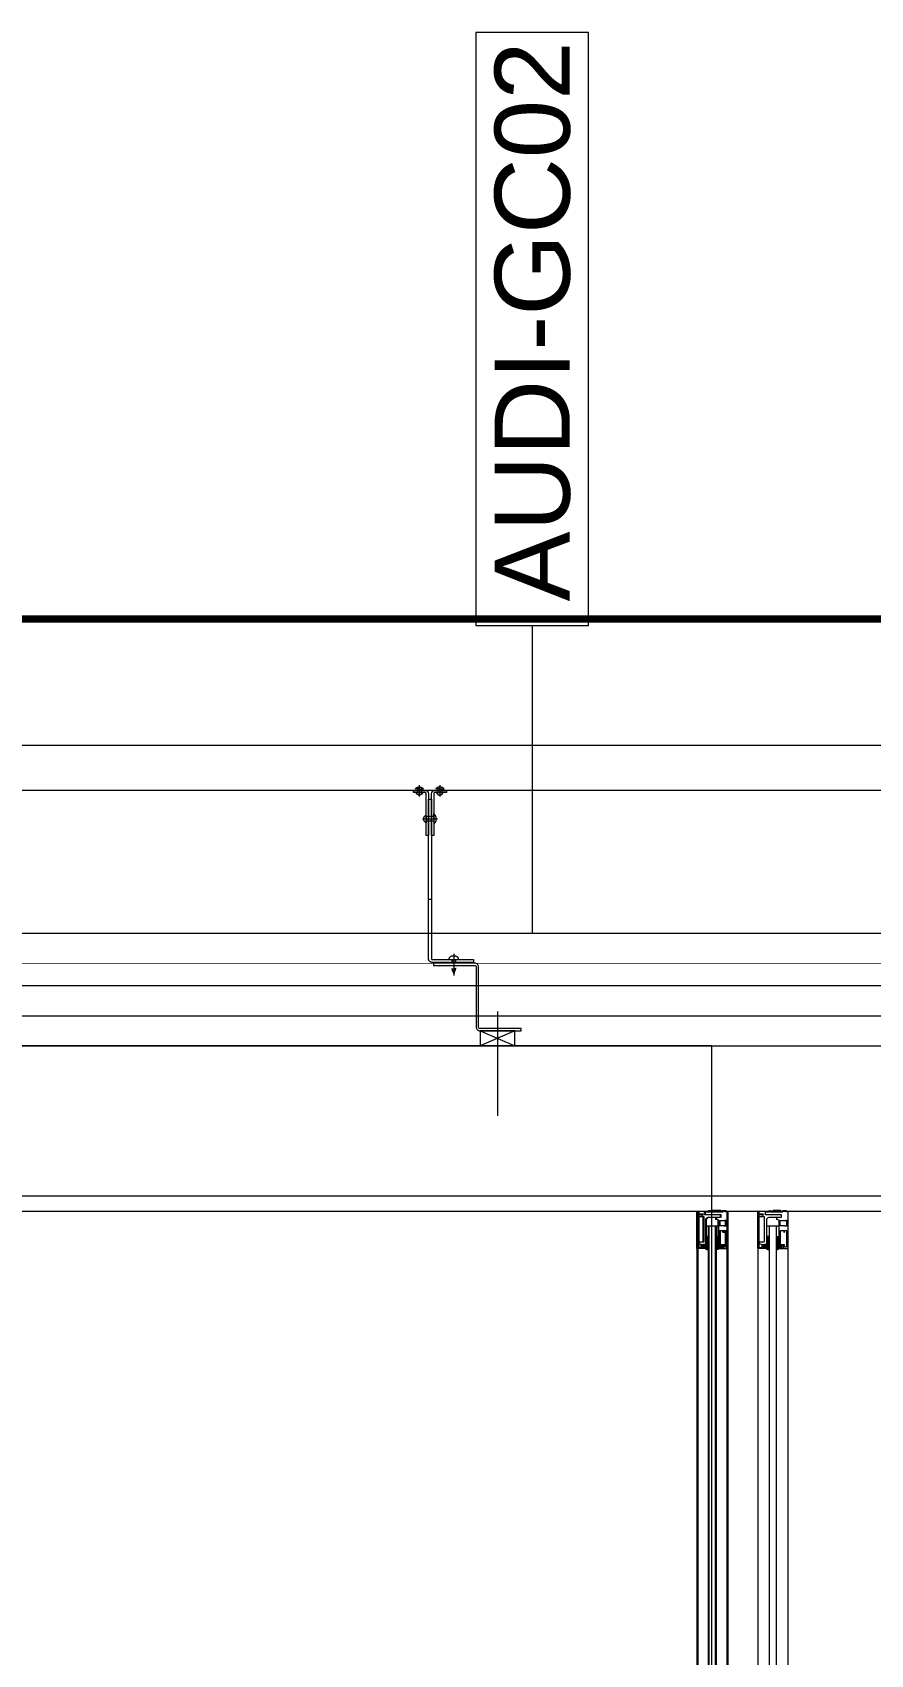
# Model space of a CAD drawing. Extents: x -1133 to 23780, y -1311 to 8245.
# Drawn here: x 3607.1 to 3718.6, y 2744 to 2959.9 of the extents above; entities that cross this region are included whole.
import ezdxf
from ezdxf.enums import TextEntityAlignment as Align
from ezdxf.xclip import XClip

# ---------------------------------------------------------------- set-up
doc = ezdxf.new("R2010")
doc.units = 0
doc.header["$MEASUREMENT"] = 0
doc.header["$XCLIPFRAME"] = 0
doc.linetypes.add('HIDDEN2', pattern=[4.7625, 3.175, -1.5875])
doc.layers.get('0').update_dxf_attribs({"color": 9, "lineweight": 9})
for name, color, linetype, lineweight in [('0 @ 1', 9, 'Continuous', 9), ('00', 9, 'Continuous', 9), ('06D', 9, 'Continuous', 9), ('10', 9, 'Continuous', 9), ('14', 9, 'Continuous', 9), ('15', 9, 'Continuous', 9), ('21', 9, 'Continuous', 9), ('22', 8, 'Continuous', 9), ('33', 9, 'BATTING', 9), ('40', 9, 'Continuous', 9), ('40B', 9, 'Continuous', 9)]:
    doc.layers.add(name, color=color, linetype=linetype, lineweight=lineweight)
doc.styles.add('Arial', font='arial.ttf', dxfattribs={"height": 2.5})
doc.linetypes.add('BATTING', pattern='A,0.0001,-0.1,[134,ltypeshp.shx,S=0.1,R=0,X=-0.1,Y=0],-0.2,[134,ltypeshp.shx,S=0.1,R=180,X=0.1,Y=0],-0.1', length=0.4001)
pattern_1 = [(225, (-604.72494, -2171.82614), (-0.0883883476, 0.0883883476), []), (135, (-604.72494, -2171.82614), (0.0883883476, 0.0883883476), [])]

# ---------------------------------------------------------------- blocks, each defined once
blk = doc.blocks.new('0_wallno')
blk.add_lwpolyline([(-7.84, 1.5), (7.942, 1.5), (7.942, -1.5), (-7.84, -1.5)], close=True)
blk.add_lwpolyline([(7.942, 0), (16.132, 0)])
at = {"style": 'Arial'}
blk.add_attdef('GENISLIK', text='', height=2, dxfattribs=at).set_placement((8.442, 0), align=Align.BOTTOM_LEFT)
blk.add_attdef('DUVARNO', text='', height=2, dxfattribs=at).set_placement((0, 0), align=Align.MIDDLE_CENTER)
blk.add_attdef('YUKSEKLIK', text='', height=2, dxfattribs=at).set_placement((8.442, -0.5), align=Align.TOP_LEFT)
blk = doc.blocks.new('p- alum kaplama profil')
at = {"lineweight": 13}
blk.add_lwpolyline([(7.12, 12.59), (7.12, 26.49)], dxfattribs=at)
at = {"lineweight": 18}
blk.add_lwpolyline([(4.09, 6.16), (-1.41, 6.16), (-1.41, 6.46), (4.09, 6.46, 0.414214), (4.29, 6.66), (4.29, 14.66, -0.414214), (4.79, 15.16), (10.29, 15.16), (10.29, 14.86), (4.79, 14.86, 0.414214), (4.59, 14.66), (4.59, 6.66, -0.414214)], format="xyb", close=True, dxfattribs=at)
at = {"lineweight": 5}
blk.add_lwpolyline([(9.44, 15.16), (4.79, 15.16), (4.79, 17.16), (9.44, 17.16)], close=True, dxfattribs=at)
for points in [[(4.79, 15.16), (9.44, 17.16)], [(9.44, 15.16), (4.79, 17.16)]]:
    blk.add_lwpolyline(points, dxfattribs=at)
blk.add_lwpolyline([(-2.06, 5.56), (-2.06, -2.34), (-2.06, -15.69), (-1.66, -15.69), (-1.66, -2.34), (-1.66, 5.56), (-1.66, 5.56), (-1.66, 5.57), (-1.66, 5.57), (-1.66, 5.58), (-1.66, 5.58), (-1.65, 5.59), (-1.65, 5.59), (-1.65, 5.59), (-1.65, 5.6), (-1.65, 5.6), (-1.64, 5.61), (-1.64, 5.61), (-1.64, 5.62), (-1.64, 5.62), (-1.63, 5.62), (-1.63, 5.63), (-1.63, 5.63), (-1.62, 5.63), (-1.62, 5.64), (-1.61, 5.64), (-1.61, 5.64), (-1.61, 5.64), (-1.6, 5.65), (-1.6, 5.65), (-1.59, 5.65), (-1.59, 5.65), (-1.58, 5.65), (-1.58, 5.65), (-1.57, 5.66), (-1.57, 5.66), (-1.56, 5.66), (-1.56, 5.66), (3.94, 5.66), (3.94, 6.06), (-1.56, 6.06), (-1.58, 6.06), (-1.61, 6.05), (-1.63, 6.05), (-1.66, 6.05), (-1.68, 6.04), (-1.7, 6.03), (-1.73, 6.03), (-1.75, 6.02), (-1.77, 6.01), (-1.79, 6), (-1.82, 5.99), (-1.84, 5.97), (-1.86, 5.96), (-1.88, 5.94), (-1.89, 5.93), (-1.91, 5.91), (-1.93, 5.89), (-1.95, 5.87), (-1.96, 5.85), (-1.97, 5.83), (-1.99, 5.81), (-2, 5.79), (-2.01, 5.77), (-2.02, 5.75), (-2.03, 5.72), (-2.04, 5.7), (-2.04, 5.68), (-2.05, 5.65), (-2.05, 5.63), (-2.06, 5.61), (-2.06, 5.58)], close=True)
blk.add_lwpolyline([(-1.66, -2.34), (-2.06, -2.34)])
for points in [[(-2.36, -10.84), (-2.36, -16.39), (-2.36, -16.39, -0.414214), (-2.51, -16.54), (-2.51, -16.54), (-4.06, -16.54), (-4.06, -16.84), (-2.51, -16.84), (-2.51, -16.84, 0.414214), (-2.06, -16.39), (-2.06, -10.84)], [(-1.36, -10.84), (-1.66, -10.84), (-1.66, -16.39, 0.414214), (-1.21, -16.84), (-1.21, -16.84), (0.34, -16.84), (0.34, -16.54), (-1.21, -16.54), (-1.21, -16.54, -0.414214), (-1.36, -16.39), (-1.36, -16.39)]]:
    blk.add_lwpolyline(points, format="xyb", close=True)
for points in [[(1.61, 6.87, -10), (0.98, 6.96, -10)], [(1.56, 7.05, -10), (1.02, 7.13, -10)], [(1.05, 6.91, -10), (1.29, 7.56, -10)], [(1.29, 4.93, -10), (1.29, 7.8, -10)], [(1.53, 6.82, -10), (1.29, 7.56, -10)], [(0.67, 5.66, -10), (1.91, 5.66, -10)], [(0.67, 5.66, -10), (0.67, 5.64, -10), (0.67, 5.62, -10), (0.67, 5.6, -10), (0.68, 5.58, -10), (0.68, 5.56, -10), (0.69, 5.54, -10), (0.69, 5.52, -10), (0.7, 5.5, -10), (0.7, 5.48, -10), (0.71, 5.46, -10), (0.72, 5.45, -10), (0.73, 5.43, -10), (0.74, 5.41, -10), (0.75, 5.4, -10), (0.76, 5.38, -10), (0.77, 5.36, -10), (0.79, 5.35, -10), (0.8, 5.33, -10), (0.81, 5.32, -10), (0.83, 5.31, -10), (0.84, 5.29, -10), (0.86, 5.28, -10), (0.87, 5.27, -10), (0.89, 5.26, -10), (0.91, 5.25, -10), (0.92, 5.24, -10), (0.94, 5.23, -10), (0.96, 5.22, -10), (0.98, 5.21, -10), (1, 5.21, -10), (1.02, 5.2, -10), (1.03, 5.2, -10)], [(0.96, 5.66, -10), (0.97, 5.66, -10), (0.97, 5.66, -10), (0.97, 5.66, -10), (0.98, 5.66, -10), (0.98, 5.66, -10), (0.99, 5.66, -10), (0.99, 5.66, -10), (1, 5.66, -10), (1, 5.67, -10), (1, 5.67, -10), (1.01, 5.67, -10), (1.01, 5.67, -10), (1.01, 5.67, -10), (1.02, 5.68, -10), (1.02, 5.68, -10), (1.02, 5.68, -10), (1.03, 5.69, -10), (1.03, 5.69, -10), (1.03, 5.69, -10), (1.04, 5.7, -10), (1.04, 5.7, -10), (1.04, 5.7, -10), (1.04, 5.71, -10), (1.04, 5.71, -10), (1.05, 5.72, -10), (1.05, 5.72, -10), (1.05, 5.72, -10), (1.05, 5.73, -10), (1.05, 5.73, -10), (1.05, 5.74, -10), (1.05, 5.74, -10), (1.05, 5.75, -10)], [(1.33, 5.85, -10), (0.98, 5.88, -10)], [(1.03, 5.2, -10), (1.04, 5.2, -10), (1.05, 5.19, -10), (1.05, 5.19, -10), (1.06, 5.19, -10), (1.06, 5.19, -10), (1.07, 5.19, -10), (1.07, 5.19, -10), (1.08, 5.19, -10), (1.08, 5.19, -10), (1.09, 5.19, -10), (1.09, 5.18, -10), (1.1, 5.18, -10), (1.1, 5.18, -10), (1.11, 5.18, -10), (1.11, 5.18, -10), (1.12, 5.18, -10), (1.12, 5.18, -10), (1.13, 5.18, -10), (1.13, 5.18, -10), (1.14, 5.18, -10), (1.15, 5.18, -10), (1.15, 5.18, -10), (1.16, 5.17, -10), (1.16, 5.17, -10), (1.17, 5.17, -10), (1.17, 5.17, -10), (1.18, 5.17, -10), (1.18, 5.17, -10), (1.19, 5.17, -10), (1.19, 5.17, -10), (1.2, 5.17, -10), (1.2, 5.17, -10)], [(1.05, 5.83, -10), (1.05, 6.01, -10)], [(1.05, 5.75, -10), (1.05, 5.83, -10)], [(1.2, 5.17, -10), (1.2, 5.2, -10)], [(1.38, 5.2, -10), (1.2, 5.2, -10)], [(1.29, 6.16, -10), (1.29, 6.26, -10)], [(1.38, 5.17, -10), (1.38, 5.2, -10)], [(1.38, 5.17, -10), (1.38, 5.17, -10), (1.39, 5.17, -10), (1.39, 5.17, -10), (1.4, 5.17, -10), (1.41, 5.17, -10), (1.41, 5.17, -10), (1.42, 5.17, -10), (1.42, 5.17, -10), (1.43, 5.17, -10), (1.43, 5.18, -10), (1.44, 5.18, -10), (1.44, 5.18, -10), (1.45, 5.18, -10), (1.45, 5.18, -10), (1.46, 5.18, -10), (1.46, 5.18, -10), (1.47, 5.18, -10), (1.47, 5.18, -10), (1.48, 5.18, -10), (1.48, 5.18, -10), (1.49, 5.18, -10), (1.5, 5.19, -10), (1.5, 5.19, -10), (1.51, 5.19, -10), (1.51, 5.19, -10), (1.52, 5.19, -10), (1.52, 5.19, -10), (1.53, 5.19, -10), (1.53, 5.19, -10), (1.54, 5.19, -10), (1.54, 5.2, -10), (1.55, 5.2, -10)], [(1.53, 5.75, -10), (1.53, 5.92, -10)], [(1.53, 5.75, -10), (1.53, 5.74, -10), (1.53, 5.74, -10), (1.53, 5.73, -10), (1.53, 5.73, -10), (1.53, 5.72, -10), (1.54, 5.72, -10), (1.54, 5.72, -10), (1.54, 5.71, -10), (1.54, 5.71, -10), (1.54, 5.7, -10), (1.54, 5.7, -10), (1.55, 5.7, -10), (1.55, 5.69, -10), (1.55, 5.69, -10), (1.55, 5.69, -10), (1.56, 5.68, -10), (1.56, 5.68, -10), (1.56, 5.68, -10), (1.57, 5.67, -10), (1.57, 5.67, -10), (1.58, 5.67, -10), (1.58, 5.67, -10), (1.58, 5.67, -10), (1.59, 5.66, -10), (1.59, 5.66, -10), (1.6, 5.66, -10), (1.6, 5.66, -10), (1.6, 5.66, -10), (1.61, 5.66, -10), (1.61, 5.66, -10), (1.62, 5.66, -10), (1.62, 5.66, -10)], [(1.55, 5.2, -10), (1.57, 5.2, -10), (1.59, 5.21, -10), (1.6, 5.21, -10), (1.62, 5.22, -10), (1.64, 5.23, -10), (1.66, 5.24, -10), (1.68, 5.25, -10), (1.69, 5.26, -10), (1.71, 5.27, -10), (1.73, 5.28, -10), (1.74, 5.29, -10), (1.76, 5.31, -10), (1.77, 5.32, -10), (1.78, 5.33, -10), (1.8, 5.35, -10), (1.81, 5.36, -10), (1.82, 5.38, -10), (1.83, 5.4, -10), (1.84, 5.41, -10), (1.85, 5.43, -10), (1.86, 5.45, -10), (1.87, 5.46, -10), (1.88, 5.48, -10), (1.89, 5.5, -10), (1.89, 5.52, -10), (1.9, 5.54, -10), (1.9, 5.56, -10), (1.9, 5.58, -10), (1.91, 5.6, -10), (1.91, 5.62, -10), (1.91, 5.64, -10), (1.91, 5.66, -10)], [(-2.36, -12.52, 0), (-2.4, -12.53, 0), (-2.43, -12.56, 0), (-2.47, -12.58, 0), (-2.5, -12.6, 0), (-2.53, -12.63, 0), (-2.56, -12.66, 0), (-2.59, -12.69, 0), (-2.61, -12.73, 0), (-2.63, -12.76, 0), (-2.65, -12.8, 0), (-2.67, -12.84, 0), (-2.68, -12.88, 0), (-2.69, -12.92, 0), (-2.7, -12.96, 0), (-2.71, -13, 0), (-2.71, -13.04, 0), (-2.71, -13.08, 0), (-2.7, -13.13, 0), (-2.69, -13.17, 0), (-2.68, -13.21, 0), (-2.67, -13.25, 0), (-2.65, -13.28, 0), (-2.63, -13.32, 0), (-2.61, -13.36, 0), (-2.59, -13.39, 0), (-2.56, -13.42, 0), (-2.53, -13.45, 0), (-2.5, -13.48, 0), (-2.47, -13.51, 0), (-2.43, -13.53, 0), (-2.4, -13.55, 0), (-2.36, -13.57, 0)], [(-2.36, -13.04, 0), (-2.36, -12.52, 0)], [(-2.36, -13.04, 0), (-2.36, -12.73, 0)], [(-2.36, -12.73, 0), (-2.36, -13.04, 0)], [(-1.36, -12.73, 0), (-2.36, -12.73, 0)], [(-1.36, -13.04, 0), (-1.36, -12.37, 0)], [(-1.36, -13.72, 0), (-1.32, -13.68, 0), (-1.29, -13.65, 0), (-1.26, -13.61, 0), (-1.23, -13.58, 0), (-1.2, -13.54, 0), (-1.18, -13.5, 0), (-1.16, -13.45, 0), (-1.14, -13.41, 0), (-1.12, -13.37, 0), (-1.1, -13.32, 0), (-1.09, -13.28, 0), (-1.08, -13.23, 0), (-1.07, -13.18, 0), (-1.06, -13.14, 0), (-1.06, -13.09, 0), (-1.06, -13.04, 0), (-1.06, -12.99, 0), (-1.06, -12.95, 0), (-1.07, -12.9, 0), (-1.08, -12.85, 0), (-1.09, -12.81, 0), (-1.1, -12.76, 0), (-1.12, -12.72, 0), (-1.14, -12.67, 0), (-1.16, -12.63, 0), (-1.18, -12.59, 0), (-1.2, -12.55, 0), (-1.23, -12.51, 0), (-1.26, -12.47, 0), (-1.29, -12.43, 0), (-1.32, -12.4, 0), (-1.36, -12.37, 0)], [(-2.86, -13.04, 0), (-0.86, -13.04, 0)], [(-2.36, -13.04, 0), (-2.36, -13.36, 0)], [(-2.36, -13.04, 0), (-2.36, -13.57, 0)], [(-2.36, -13.36, 0), (-2.36, -13.04, 0)], [(-1.36, -13.36, 0), (-2.36, -13.36, 0)], [(-1.36, -13.04, 0), (-1.36, -13.72, 0)], [(-3.84, -17.04, 0), (-3.81, -17.07, 0), (-3.78, -17.1, 0), (-3.75, -17.12, 0), (-3.72, -17.15, 0), (-3.69, -17.17, 0), (-3.66, -17.19, 0), (-3.62, -17.21, 0), (-3.59, -17.23, 0), (-3.55, -17.24, 0), (-3.52, -17.26, 0), (-3.48, -17.27, 0), (-3.44, -17.28, 0), (-3.4, -17.28, 0), (-3.36, -17.29, 0), (-3.32, -17.29, 0), (-3.29, -17.29, 0), (-3.25, -17.29, 0), (-3.21, -17.29, 0), (-3.17, -17.28, 0), (-3.13, -17.28, 0), (-3.09, -17.27, 0), (-3.06, -17.26, 0), (-3.02, -17.24, 0), (-2.98, -17.23, 0), (-2.95, -17.21, 0), (-2.91, -17.19, 0), (-2.88, -17.17, 0), (-2.85, -17.15, 0), (-2.82, -17.12, 0), (-2.79, -17.1, 0), (-2.76, -17.07, 0), (-2.73, -17.04, 0)], [(-3.29, -17.04, 0), (-3.84, -17.04, 0)], [(-2.85, -16.54, 0), (-2.86, -16.51, 0), (-2.87, -16.47, 0), (-2.89, -16.44, 0), (-2.91, -16.41, 0), (-2.93, -16.38, 0), (-2.96, -16.35, 0), (-2.98, -16.33, 0), (-3.01, -16.31, 0), (-3.04, -16.29, 0), (-3.07, -16.27, 0), (-3.11, -16.25, 0), (-3.14, -16.24, 0), (-3.18, -16.23, 0), (-3.21, -16.22, 0), (-3.25, -16.22, 0), (-3.29, -16.22, 0), (-3.32, -16.22, 0), (-3.36, -16.22, 0), (-3.39, -16.23, 0), (-3.43, -16.24, 0), (-3.46, -16.25, 0), (-3.5, -16.27, 0), (-3.53, -16.29, 0), (-3.56, -16.31, 0), (-3.59, -16.33, 0), (-3.61, -16.35, 0), (-3.64, -16.38, 0), (-3.66, -16.41, 0), (-3.68, -16.44, 0), (-3.7, -16.47, 0), (-3.71, -16.51, 0), (-3.73, -16.54, 0)], [(-3.29, -16.54, 0), (-3.73, -16.54, 0)], [(-3.29, -16.54, 0), (-3.55, -16.54, 0)], [(-3.55, -16.54, 0), (-3.29, -16.54, 0)], [(-3.55, -17.04, 0), (-3.55, -16.54, 0)], [(-3.29, -17.54, 0), (-3.29, -16.04, 0)], [(-3.29, -16.54, 0), (-2.85, -16.54, 0)], [(-3.29, -16.54, 0), (-3.03, -16.54, 0)], [(-3.03, -16.54, 0), (-3.29, -16.54, 0)], [(-3.29, -17.04, 0), (-2.73, -17.04, 0)], [(-3.03, -17.04, 0), (-3.03, -16.54, 0)], [(-0.56, -17.04, 0), (-1.11, -17.04, 0)], [(0, -17.04, 0), (-0.03, -17.07, 0), (-0.06, -17.1, 0), (-0.09, -17.12, 0), (-0.12, -17.15, 0), (-0.15, -17.17, 0), (-0.18, -17.19, 0), (-0.22, -17.21, 0), (-0.25, -17.23, 0), (-0.29, -17.24, 0), (-0.33, -17.26, 0), (-0.36, -17.27, 0), (-0.4, -17.28, 0), (-0.44, -17.28, 0), (-0.48, -17.29, 0), (-0.52, -17.29, 0), (-0.56, -17.29, 0), (-0.59, -17.29, 0), (-0.63, -17.29, 0), (-0.67, -17.28, 0), (-0.71, -17.28, 0), (-0.75, -17.27, 0), (-0.79, -17.26, 0), (-0.82, -17.24, 0), (-0.86, -17.23, 0), (-0.89, -17.21, 0), (-0.93, -17.19, 0), (-0.96, -17.17, 0), (-0.99, -17.15, 0), (-1.02, -17.12, 0), (-1.05, -17.1, 0), (-1.08, -17.07, 0), (-1.11, -17.04, 0)], [(-1, -16.54, 0), (-0.98, -16.51, 0), (-0.97, -16.47, 0), (-0.95, -16.44, 0), (-0.93, -16.41, 0), (-0.91, -16.38, 0), (-0.88, -16.35, 0), (-0.86, -16.33, 0), (-0.83, -16.31, 0), (-0.8, -16.29, 0), (-0.77, -16.27, 0), (-0.73, -16.25, 0), (-0.7, -16.24, 0), (-0.66, -16.23, 0), (-0.63, -16.22, 0), (-0.59, -16.22, 0), (-0.56, -16.22, 0), (-0.52, -16.22, 0), (-0.48, -16.22, 0), (-0.45, -16.23, 0), (-0.41, -16.24, 0), (-0.38, -16.25, 0), (-0.34, -16.27, 0), (-0.31, -16.29, 0), (-0.28, -16.31, 0), (-0.25, -16.33, 0), (-0.23, -16.35, 0), (-0.2, -16.38, 0), (-0.18, -16.41, 0), (-0.16, -16.44, 0), (-0.14, -16.47, 0), (-0.13, -16.51, 0), (-0.12, -16.54, 0)], [(-0.56, -16.54, 0), (-1, -16.54, 0)], [(-0.56, -16.54, 0), (-0.82, -16.54, 0)], [(-0.82, -16.54, 0), (-0.56, -16.54, 0)], [(-0.82, -17.04, 0), (-0.82, -16.54, 0)], [(-0.56, -17.54, 0), (-0.56, -16.04, 0)], [(-0.56, -16.54, 0), (-0.3, -16.54, 0)], [(-0.56, -16.54, 0), (-0.12, -16.54, 0)], [(-0.3, -16.54, 0), (-0.56, -16.54, 0)], [(-0.56, -17.04, 0), (0, -17.04, 0)], [(-0.3, -17.04, 0), (-0.3, -16.54, 0)]]:
    blk.add_polyline3d(points)
blk = doc.blocks.new('p-strahle-alüminyumdoğramaprofili')
at = {"layer": '10'}
h = blk.add_hatch(dxfattribs=at)
h.set_pattern_fill('NET', color=256, angle=315, style=0)
h.set_pattern_definition(pattern_1)
h.paths.add_polyline_path([(-4.62, 2.65), (-4.68, 2.65), (-4.72, 2.75), (-4.72, 2.8), (-4.69, 2.8), (-4.69, 2.92), (-4.98, 2.92), (-4.98, 2.8), (-4.95, 2.8), (-4.99, 2.65), (-5.08, 2.66), (-5.25, 2.28), (-5.14, 2.28), (-5.14, 2.33), (-4.98, 2.52, 0.2599), (-4.9, 2.28), (-4.66, 2.28, 0.382682)])
h.paths.add_polyline_path([(-4.86, 2.52), (-4.67, 2.52, -2.16717)], flags=16)
h = blk.add_hatch(dxfattribs=at)
h.set_pattern_fill('NET', color=256, angle=315, style=0)
h.set_pattern_definition([(225, (-608.45214, -2173.53612), (-0.0883883476, 0.0883883476), []), (135, (-608.45214, -2173.53612), (0.0883883476, 0.0883883476), [])])
h.paths.add_polyline_path([(-3.45, 2.28), (-3.45, 2.57), (-4.49, 2.57), (-4.49, 2.28)])
h = blk.add_hatch(dxfattribs=at)
h.set_pattern_fill('NET', color=256, angle=315, style=0)
h.set_pattern_definition(pattern_1)
h.paths.add_polyline_path([(-4.62, 0.88), (-4.68, 0.88), (-4.72, 0.77), (-4.72, 0.73), (-4.69, 0.73), (-4.69, 0.6), (-4.98, 0.6), (-4.98, 0.73), (-4.95, 0.73), (-4.99, 0.88), (-5.08, 0.87), (-5.25, 1.24), (-5.14, 1.24), (-5.14, 1.2), (-4.98, 1.01, -0.2599), (-4.9, 1.24), (-4.66, 1.24, -0.382682)])
h.paths.add_polyline_path([(-4.86, 1), (-4.67, 1, 2.16717)], flags=16)
h = blk.add_hatch(dxfattribs=at)
h.set_pattern_fill('NET', color=256, angle=315, style=0)
h.set_pattern_definition([(225, (-608.45214, -2180.04526), (-0.0883883476, 0.0883883476), []), (135, (-608.45214, -2180.04526), (0.0883883476, 0.0883883476), [])])
h.paths.add_polyline_path([(-3.45, 0.93), (-3.45, 1.24), (-4.49, 1.24), (-4.49, 0.93)])
h = blk.add_hatch(dxfattribs=at)
h.set_pattern_fill('NET', color=256, angle=315, style=0)
h.set_pattern_definition([(225, (-629.50454, -2177.58922), (-0.0883883476, 0.0883883476), []), (135, (-629.50454, -2177.58922), (0.0883883476, 0.0883883476), [])])
h.paths.add_polyline_path([(0, 0.68), (0, 1.75), (-0.18, 1.75), (-0.18, 0.68)])
for points in [[(-5.08, 2.66), (-5.25, 2.28)], [(-4.98, 2.52), (-5.14, 2.33), (-5.14, 2.28)], [(-4.92, 3.6), (-4.92, 3.16), (-4.61, 3.16), (-4.61, 2.87), (-4.52, 2.87), (-4.62, 2.65), (-4.68, 2.65), (-4.72, 2.75), (-4.72, 2.8), (-4.69, 2.8), (-4.69, 3.05), (-4.98, 3.05), (-4.98, 2.8), (-4.95, 2.8), (-4.99, 2.65), (-5.08, 2.66), (-5.07, 3.76), (-0.11, 3.76)], [(-4.69, 2.92), (-4.98, 2.92)], [(-4.52, 2.87), (-4.49, 2.87), (-4.49, 2.26)], [(-3.45, 2.26), (-3.45, 2.57)], [(-2.08, 0.93), (-2.08, 2.57)], [(-5.09, 0.88), (-5.25, 1.24)], [(-4.98, 1.01), (-5.14, 1.2), (-5.14, 1.24)], [(-4.71, 0.6), (-4.98, 0.6)], [(-2.83, 0.2), (-2.67, 0.2), (-2.67, -0.04), (-4.87, -0.04), (-4.87, 0.19), (-4.57, 0.19), (-4.57, 0.73), (-2.67, 0.73)], [(-4.49, 0.93), (-4.49, 0.93), (-4.49, 1.26)], [(-3.45, 1.26), (-3.45, 0.93)], [(-0.18, 0.68), (0, 0.68), (0, 1.75)], [(-0.18, 1.75), (0, 1.75)]]:
    blk.add_lwpolyline(points, dxfattribs=at)
for points in [[(-0.18, 2.74), (-0.18, 2.21), (0, 2.21), (0, 2.08), (-0.18, 2.08), (-0.18, 0.43), (0, 0.43), (0, 0), (-0.12, 0), (-0.12, -0.24), (-5.09, -0.24), (-5.09, 0.88), (-4.98, 0.88), (-4.94, 0.7), (-4.99, 0.7), (-4.99, 0.33), (-4.71, 0.33), (-4.71, 0.88), (-4.56, 0.88), (-4.52, 0.93), (-1.28, 0.93), (-1.2, 1.22), (-0.9, 1.22), (-0.9, 0.62), (-0.58, 0.62), (-0.58, 2.74)], [(-2.03, 0.78), (-1.35, 0.78), (-1.35, 0.08), (-1.28, 0.04), (-1.28, -0.04), (-2.09, -0.04), (-2.09, 0.1), (-2.03, 0.15)]]:
    blk.add_lwpolyline(points, close=True, dxfattribs=at)
for points in [[(-0.57, 3.26), (-0.57, 3.62), (-4.89, 3.62), (-4.89, 3.65, 0.561743), (-4.97, 3.66, 0.595966), (-4.92, 3.6, -2.204878)], [(-4.67, 2.52), (-4.86, 2.52, 1)], [(-4.61, 2.87), (-4.49, 3.45, -0.833203), (-4.18, 3.44, -0.447088)], [(-4.49, 2.57), (-1.23, 2.57, -0.414214), (-0.9, 2.25), (-0.9, 1.22)], [(-4.18, 3.44), (-4.18, 2.99, 0.414214), (-4.07, 2.89), (-0.82, 2.89), (-0.82, 3.62)], [(-0.11, 3.76), (-0.11, 3.62), (-0.45, 3.62), (-0.45, 3.14, -1), (-0.66, 3.14)], [(-0.66, 3.14, -0.305404), (-0.57, 3.26, -5.773092)], [(-4.67, 1), (-4.86, 1, -1)], [(-2.67, 0.73), (-2.67, 0.32), (-2.83, 0.32, 1), (-2.83, 0.2, -1)]]:
    blk.add_lwpolyline(points, format="xyb", dxfattribs=at)
for centre, radius, start, end in [((-4.73, 2.47), 0.253, 168.6676, 234.1258), ((-4.77, 2.44), 0.125, 139.5402, 40.4598), ((-4.84, 2.48), 0.273, 305.9738, 36.4289), ((-4.73, 1.06), 0.253, 125.8742, 191.3324), ((-4.77, 1.08), 0.125, 319.5402, 220.4598), ((-4.84, 1.04), 0.273, 323.5711, 54.0262)]:
    blk.add_arc(centre, radius, start, end, dxfattribs=at)
blk = doc.blocks.new('*U346')
at = {"layer": '06D'}
for points in [[(4.95, 4), (395.29, 4)], [(4.95, 0), (395.28, 0)]]:
    blk.add_lwpolyline(points, dxfattribs=at)
at = {"layer": '15'}
for points in [[(1.96, 2.5), (398.29, 2.5)], [(398.29, 1.5), (1.96, 1.5)]]:
    blk.add_lwpolyline(points, dxfattribs=at)
at = {"layer": '0 @ 1', "linetype": 'Continuous', "xscale": -1}
blk.add_blockref('p-strahle-alüminyumdoğramaprofili', (-0.12, 0.24), dxfattribs=at)
blk = doc.blocks.new('p-zemin kat')
at = {"layer": '00'}
blk.add_lwpolyline([(3535, 2825), (3785, 2825), (3785, 2805), (3535, 2805)], close=True, dxfattribs=at)
blk.add_lwpolyline([(3535, 2825), (3785, 2825), (3785, 2805), (3535, 2805)], close=True, dxfattribs=at)
at = {"layer": '06D'}
for points in [[(2529.82, 2825), (2529.82, 2865), (4067.5, 2865), (4067.5, 2825)], [(3535, 2840), (3785, 2840)], [(3785, 2825), (3785, 2833), (3535, 2833), (3535, 2825)]]:
    blk.add_lwpolyline(points, dxfattribs=at)
at = {"layer": '10'}
for points, const_width in [([(2529.82, 2859), (4067.2, 2859)], 0.2), ([(3528.37, 2836), (3791.63, 2836)], 0.1)]:
    blk.add_lwpolyline(points, dxfattribs=dict(at, const_width=const_width))
at = {"layer": '14'}
blk.add_lwpolyline([(3533, 2820.22), (3533, 2803), (3787, 2803), (3787, 2820.22)], dxfattribs=at)
at = {"layer": '33', "ltscale": 0.4}
blk.add_lwpolyline([(3535, 2829), (3785, 2829)], dxfattribs=at)
at = {"layer": '40'}
blk.add_lwpolyline([(3980.5, 2405), (3364.5, 2405), (3364.5, 2447), (3280.5, 2447), (3280.5, 2743), (3364.5, 2743), (3364.5, 2803), (3980.5, 2803)], close=True, dxfattribs=at)
at = {"layer": '40B'}
for points in [[(3697.5, 2405), (3697.5, 2825), (3287.33, 2825), (3287.33, 2405)], [(3697.5, 2405), (3697.5, 2825), (3990, 2825), (3990, 2405)]]:
    blk.add_lwpolyline(points, close=True, dxfattribs=at)
at = {"linetype": 'Continuous'}
ref = blk.add_blockref('*U346', (3699.5, 2802.97), dxfattribs=dict(at, xscale=-1, rotation=90))
XClip(ref).set_block_clipping_path([(-2.0340631396, -18.0378534572), (393.965937529, 39.4999935675)])
at = {"layer": '10', "xscale": -1, "rotation": 180}
blk.add_blockref('p- alum kaplama profil', (3661.86, 2842.16), dxfattribs=at)

msp = doc.modelspace()

# ---------------------------------------------------------------- linework, layer by layer
at = {"layer": '21', "linetype": 'HIDDEN2', "ltscale": 0.1, "const_width": 1}
msp.add_lwpolyline([(3271.72, 2881.81), (4011.44, 2881.81), (4011.44, 2723.15), (3271.72, 2723.15)], close=True, dxfattribs=at)

# ---------------------------------------------------------------- block references
at = {"linetype": 'Continuous'}
ref = msp.add_blockref('*U346', (3699.63, 2802.97), dxfattribs=dict(at, xscale=-1, rotation=90))
XClip(ref).set_block_clipping_path([(-2.0340631396, -18.0378534572), (393.965937529, 39.4999935675)])
ref = msp.add_blockref('*U346', (3707.63, 2802.97), dxfattribs=dict(at, xscale=-1, rotation=90))
XClip(ref).set_block_clipping_path([(-2.0340631396, -18.0378534572), (393.965937529, 39.4999935675)])
at = {"layer": '10'}
msp.add_blockref('p-zemin kat', (0, 0), dxfattribs=at)
at = {"layer": '22'}
ref = msp.add_blockref('0_wallno', (3673.6, 2920.66), dxfattribs=dict(at, xscale=-5, yscale=5, zscale=5, rotation=90))
ref.add_attrib('DUVARNO', 'AUDI-GC02', dxfattribs={"layer": '0', "height": 10, "rotation": 90, "style": 'Arial'}).set_placement((3673.6, 2921.4), align=Align.MIDDLE_CENTER)

doc.saveas('drawing.dxf')
